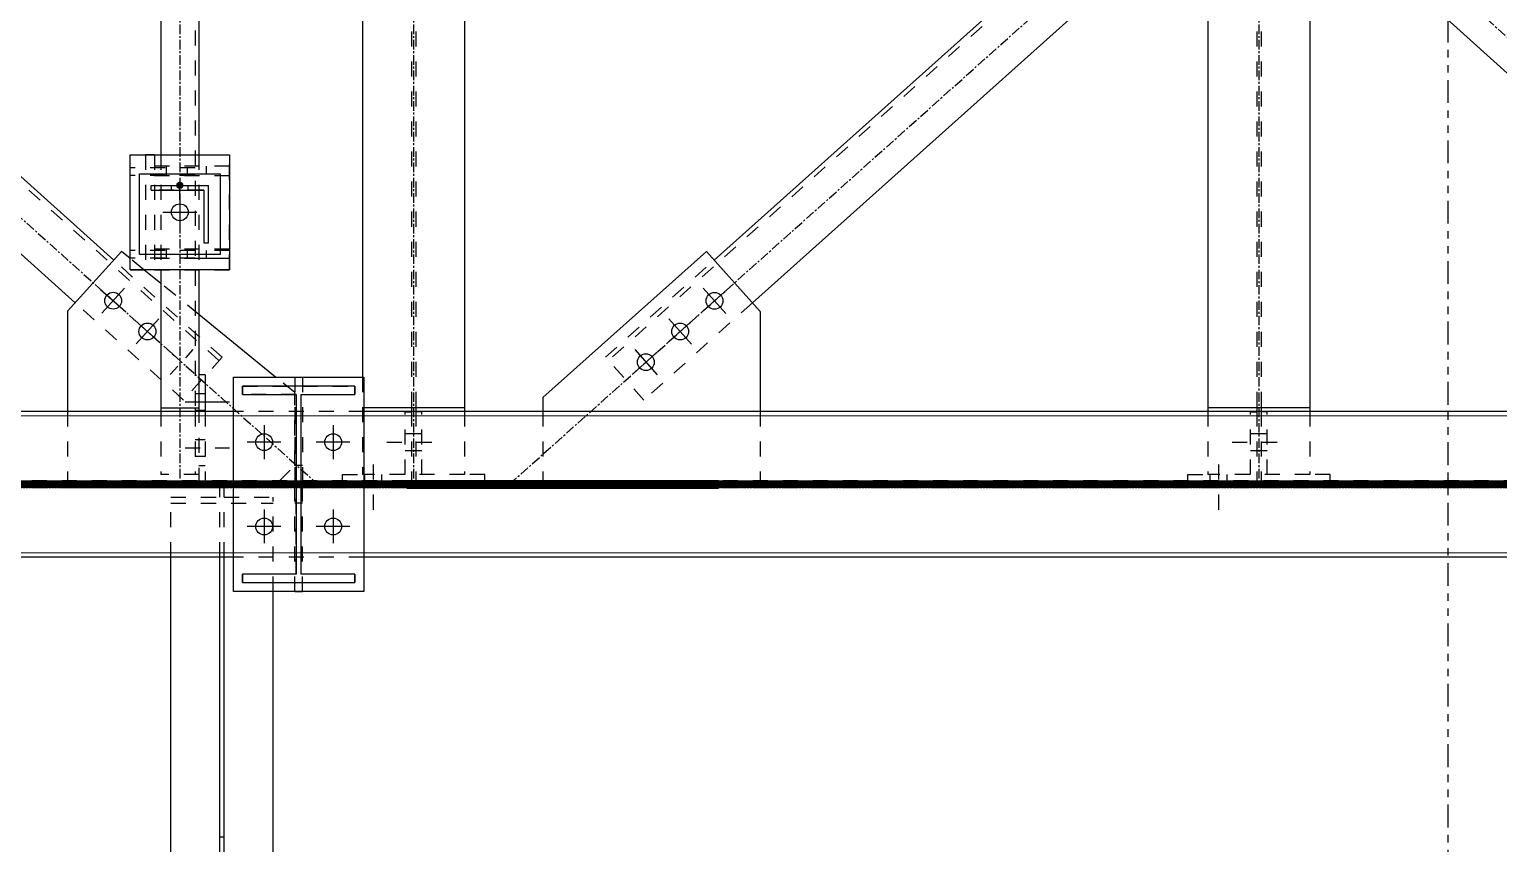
# Model space of a CAD drawing. Header units: inches. Extents: x 209270 to 234360, y -180214 to -150194.
# Drawn here: x 220911 to 222828, y -165733 to -164670 of the extents above; entities that cross this region are included whole.
import ezdxf

# ---------------------------------------------------------------- set-up
doc = ezdxf.new("R2010")
doc.units = ezdxf.units.IN
doc.header["$LTSCALE"] = 10
doc.header["$MEASUREMENT"] = 0
for name, pattern in [('CENTER', [2, 1.25, -0.25, 0.25, -0.25]), ('DXK_LINE_DOT2', [3.9198, 1.9599, -1.9599]), ('DXK_LINE_DOT5', [7.8785, 2.979, -0.9799, 0.9799, -0.9799, 0.9799, -0.9799]), ('HIDDEN', [0.375, 0.25, -0.125])]:
    doc.linetypes.add(name, pattern=pattern)
for name, color, linetype in [('_STR_0', 7, 'Continuous'), ('_STR_1', 7, 'Continuous'), ('_STR_2', 7, 'Continuous'), ('_STR_4', 7, 'Continuous')]:
    doc.layers.add(name, color=color, linetype=linetype)
for name, color, linetype, lineweight in [('CEN', 1, 'CENTER', 9), ('handrail', 11, 'FENCELINE1', 9), ('HIDDEN', 3, 'HIDDEN', 9), ('MAIN OBJECT', 2, 'Continuous', 18)]:
    doc.layers.add(name, color=color, linetype=linetype, lineweight=lineweight)
doc.linetypes.add('FENCELINE1', pattern='A,0.25,-0.1,[133,arial.ttf,S=0.1,R=0,X=-0.1,Y=0],-0.1,1', length=1.45)

# ---------------------------------------------------------------- blocks, each defined once
blk = doc.blocks.new('GridLine-116860372-116905 - 114867')
at = {"layer": '_STR_2', "color": 7, "linetype": 'DXK_LINE_DOT5'}
blk.add_line((211379.7, -165263.7), (228961.1, -165263.7), dxfattribs=at)
blk = doc.blocks.new('GridLine-116860372-154898 - 114867')
at = {"layer": '_STR_2', "color": 7, "linetype": 'DXK_LINE_DOT5'}
blk.add_line((222761.9, -166578), (222761.9, -163563.7), dxfattribs=at)
blk = doc.blocks.new('Part-116860372-115070 - 114867')
at = {"layer": '_STR_4', "linetype": 'Continuous'}
for points in [[(222514.9, -164392.7, -1), (222514.9, -164384.7, -1)], [(221536.9, -165267.7, -1), (221536.9, -165259.7, -1)]]:
    blk.add_hatch(color=4, dxfattribs=at).paths.add_polyline_path(points)
at = {"layer": '_STR_1', "color": 6, "linetype": 'DXK_LINE_DOT2'}
for p, q in [((222387.3, -164457.2), (221666.3, -165102.3)), ((222383.3, -164452.8), (222241.7, -164579.4)), ((222383.3, -164452.8), (222433.3, -164508.7)), ((222433.3, -164508.7), (222291.7, -164635.3)), ((221662.3, -165097.8), (221803.9, -164971.1)), ((221853.9, -165027), (221712.3, -165153.7)), ((221712.3, -165153.7), (221662.3, -165097.8))]:
    blk.add_line(p, q, dxfattribs=at)
at = {"layer": '_STR_2', "color": 2, "linetype": 'Continuous'}
for p, q in [((222241.7, -164579.4), (221803.9, -164971.1)), ((222291.7, -164635.3), (221853.9, -165027))]:
    blk.add_line(p, q, dxfattribs=at)
at = {"layer": '_STR_4', "color": 4, "linetype": 'CENTER'}
blk.add_line((221536.9, -165263.7), (222514.9, -164388.7), dxfattribs=at)
at = {"layer": '_STR_4', "color": 4, "linetype": 'Continuous'}
for centre in [(222514.9, -164388.7), (221536.9, -165263.7)]:
    blk.add_circle(centre, 4, dxfattribs=at)
blk = doc.blocks.new('Part-116860372-150003 - 114867')
at = {"layer": '_STR_1', "color": 6, "linetype": 'DXK_LINE_DOT2'}
for p, q in [((221126.9, -164850.7), (221041.9, -164850.7)), ((221126.9, -164860.7), (221041.9, -164860.7)), ((221116.9, -164860.7), (221116.9, -164850.7))]:
    blk.add_line(p, q, dxfattribs=at)
blk = doc.blocks.new('Part-116860372-114923 - 114867')
at = {"layer": '_STR_1', "color": 6, "linetype": 'DXK_LINE_DOT2'}
for p, q in [((221346.9, -165168.7), (221176.9, -165168.7)), ((225205.9, -165259), (217317.9, -165259)), ((225205.9, -165268.4), (217317.9, -165268.4)), ((221346.9, -165358.7), (221176.9, -165358.7))]:
    blk.add_line(p, q, dxfattribs=at)
at = {"layer": '_STR_2', "color": 2, "linetype": 'Continuous'}
for p, q in [((221176.9, -165168.7), (220496.9, -165168.7)), ((223926.9, -165168.7), (221346.9, -165168.7)), ((221176.9, -165358.7), (220496.9, -165358.7)), ((223926.9, -165358.7), (221346.9, -165358.7))]:
    blk.add_line(p, q, dxfattribs=at)
at = {"layer": '_STR_4', "color": 4, "linetype": 'CENTER'}
blk.add_line((217011.9, -165263.7), (225511.9, -165263.7), dxfattribs=at)
blk = doc.blocks.new('Part-116860372-114926 - 114867')
at = {"layer": '_STR_4', "linetype": 'Continuous'}
blk.add_hatch(color=4, dxfattribs=at).paths.add_polyline_path([(221261.9, -165267.7, -1), (221261.9, -165259.7, -1)])
at = {"layer": '_STR_1', "color": 6, "linetype": 'DXK_LINE_DOT2'}
for p, q in [((221188.7, -165146.6), (221188.7, -165135.7)), ((221188.7, -165135.7), (221335.1, -165135.7)), ((221258.7, -165146.6), (221188.7, -165146.6)), ((221258.7, -165380.8), (221258.7, -165146.6)), ((221265, -165380.8), (221265, -165146.6)), ((221265, -165146.6), (221335.1, -165146.6)), ((221335.1, -165135.7), (221335.1, -165146.6)), ((221188.7, -165391.7), (221188.7, -165380.8)), ((221258.7, -165380.8), (221188.7, -165380.8)), ((221335.1, -165380.8), (221265, -165380.8)), ((221335.1, -165380.8), (221335.1, -165391.7)), ((221188.7, -165391.7), (221335.1, -165391.7))]:
    blk.add_line(p, q, dxfattribs=at)
at = {"layer": '_STR_2', "color": 2, "linetype": 'Continuous'}
for p, q in [((221188.7, -165135.7), (221188.7, -165135.7)), ((221335.1, -165135.7), (221188.7, -165135.7)), ((221188.7, -165135.7), (221188.7, -165146.6)), ((221188.7, -165146.6), (221188.7, -165146.6)), ((221188.7, -165146.6), (221258.7, -165146.6)), ((221258.7, -165146.6), (221258.7, -165146.6)), ((221258.7, -165146.6), (221258.7, -165380.8)), ((221265, -165146.6), (221265, -165146.6)), ((221265, -165380.8), (221265, -165146.6)), ((221265, -165146.6), (221335.1, -165146.6)), ((221335.1, -165135.7), (221335.1, -165135.7)), ((221335.1, -165146.6), (221335.1, -165135.7)), ((221335.1, -165146.6), (221335.1, -165146.6)), ((221188.7, -165380.8), (221188.7, -165380.8)), ((221258.7, -165380.8), (221188.7, -165380.8)), ((221188.7, -165380.8), (221188.7, -165391.7)), ((221258.7, -165380.8), (221258.7, -165380.8)), ((221265, -165380.8), (221265, -165380.8)), ((221335.1, -165380.8), (221265, -165380.8)), ((221335.1, -165380.8), (221335.1, -165380.8)), ((221335.1, -165391.7), (221335.1, -165380.8)), ((221188.7, -165391.7), (221188.7, -165391.7)), ((221188.7, -165391.7), (221335.1, -165391.7)), ((221335.1, -165391.7), (221335.1, -165391.7))]:
    blk.add_line(p, q, dxfattribs=at)
at = {"layer": '_STR_4', "color": 4, "linetype": 'CENTER'}
blk.add_line((221261.9, -165263.7), (221261.9, -165263.7), dxfattribs=at)
at = {"layer": '_STR_4', "color": 4, "linetype": 'Continuous'}
blk.add_circle((221261.9, -165263.7), 4, dxfattribs=at)
blk = doc.blocks.new('Bolt-116860372-115284 - 114867')
at = {"layer": '_STR_1', "color": 1, "linetype": 'DXK_LINE_DOT2'}
for p, q in [((221359, -165238), (221359, -165301)), ((221348, -165251), (221348, -165259)), ((221348, -165259), (221348, -165268.4)), ((221370, -165251), (221370, -165259)), ((221370, -165259), (221370, -165268.4))]:
    blk.add_line(p, q, dxfattribs=at)
blk = doc.blocks.new('Part-116860372-114994 - 114867')
at = {"layer": '_STR_4', "linetype": 'Continuous'}
for points in [[(221411.9, -163067.7, -1), (221411.9, -163059.7, -1)], [(221411.9, -165267.7, -1), (221411.9, -165259.7, -1)]]:
    blk.add_hatch(color=4, dxfattribs=at).paths.add_polyline_path(points)
at = {"layer": '_STR_1', "color": 6, "linetype": 'DXK_LINE_DOT2'}
for p, q in [((221345.3, -163077.6), (221345.3, -163178.2)), ((221478.5, -163077.6), (221345.3, -163077.6)), ((221409, -163077.6), (221409, -163178.2)), ((221414.7, -163077.6), (221414.7, -163178.2)), ((221478.5, -163077.6), (221478.5, -163178.2)), ((221409, -163183.2), (221409, -165163.7)), ((221414.7, -163183.2), (221414.7, -165163.7)), ((221345.3, -165123.7), (221345.3, -165251)), ((221346.9, -165163.7), (221345.3, -165163.7)), ((221409, -165168.7), (221409, -165251)), ((221414.7, -165168.7), (221414.7, -165251)), ((221478.5, -165168.7), (221478.5, -165251)), ((221478.5, -165251), (221345.3, -165251))]:
    blk.add_line(p, q, dxfattribs=at)
at = {"layer": '_STR_2', "color": 2, "linetype": 'Continuous'}
for p, q in [((221345.3, -163178.2), (221345.3, -165123.7)), ((221478.5, -163183.2), (221345.3, -163183.2)), ((221409, -163178.2), (221409, -163183.2)), ((221414.7, -163178.2), (221414.7, -163183.2)), ((221478.5, -163178.2), (221478.5, -165168.7)), ((221478.5, -165163.7), (221346.9, -165163.7)), ((221409, -165163.7), (221409, -165168.7)), ((221414.7, -165163.7), (221414.7, -165168.7))]:
    blk.add_line(p, q, dxfattribs=at)
at = {"layer": '_STR_4', "color": 4, "linetype": 'CENTER'}
blk.add_line((221411.9, -163063.7), (221411.9, -165263.7), dxfattribs=at)
at = {"layer": '_STR_4', "color": 4, "linetype": 'Continuous'}
for centre in [(221411.9, -163063.7), (221411.9, -165263.7)]:
    blk.add_circle(centre, 4, dxfattribs=at)
blk = doc.blocks.new('Part-116860372-115018 - 114867')
at = {"layer": '_STR_4', "linetype": 'Continuous'}
for points in [[(222514.9, -163067.7, -1), (222514.9, -163059.7, -1)], [(222514.9, -165267.7, -1), (222514.9, -165259.7, -1)]]:
    blk.add_hatch(color=4, dxfattribs=at).paths.add_polyline_path(points)
at = {"layer": '_STR_1', "color": 6, "linetype": 'DXK_LINE_DOT2'}
for p, q in [((222448.3, -163077.6), (222448.3, -163178.2)), ((222581.5, -163077.6), (222448.3, -163077.6)), ((222512, -163077.6), (222512, -163178.2)), ((222517.7, -163077.6), (222517.7, -163178.2)), ((222581.5, -163077.6), (222581.5, -163178.2)), ((222512, -163183.2), (222512, -165163.7)), ((222517.7, -163183.2), (222517.7, -165163.7)), ((222448.3, -165168.7), (222448.3, -165251)), ((222512, -165168.7), (222512, -165251)), ((222517.7, -165168.7), (222517.7, -165251)), ((222581.5, -165168.7), (222581.5, -165251)), ((222581.5, -165251), (222448.3, -165251))]:
    blk.add_line(p, q, dxfattribs=at)
at = {"layer": '_STR_2', "color": 2, "linetype": 'Continuous'}
for p, q in [((222448.3, -163178.2), (222448.3, -165168.7)), ((222581.5, -163183.2), (222448.3, -163183.2)), ((222512, -163178.2), (222512, -163183.2)), ((222517.7, -163178.2), (222517.7, -163183.2)), ((222581.5, -163178.2), (222581.5, -165168.7)), ((222581.5, -165163.7), (222448.3, -165163.7)), ((222512, -165163.7), (222512, -165168.7)), ((222517.7, -165163.7), (222517.7, -165168.7))]:
    blk.add_line(p, q, dxfattribs=at)
at = {"layer": '_STR_4', "color": 4, "linetype": 'CENTER'}
blk.add_line((222514.9, -163063.7), (222514.9, -165263.7), dxfattribs=at)
at = {"layer": '_STR_4', "color": 4, "linetype": 'Continuous'}
for centre in [(222514.9, -163063.7), (222514.9, -165263.7)]:
    blk.add_circle(centre, 4, dxfattribs=at)
blk = doc.blocks.new('Part-116860372-115069 - 114867')
at = {"layer": '_STR_4', "linetype": 'Continuous'}
for points in [[(220311.9, -164392.7, -1), (220311.9, -164384.7, -1)], [(221286.9, -165267.7, -1), (221286.9, -165259.7, -1)]]:
    blk.add_hatch(color=4, dxfattribs=at).paths.add_polyline_path(points)
at = {"layer": '_STR_1', "color": 6, "linetype": 'DXK_LINE_DOT2'}
for p, q in [((220448.6, -164457.6), (220398.5, -164513.4)), ((220448.6, -164457.6), (220590, -164584.5)), ((221158, -165102.3), (220444.5, -164462.1)), ((220539.9, -164640.3), (220398.5, -164513.4)), ((221162, -165097.9), (221020.6, -164971)), ((221111.9, -165153.7), (220970.5, -165026.8)), ((221162, -165097.9), (221111.9, -165153.7))]:
    blk.add_line(p, q, dxfattribs=at)
at = {"layer": '_STR_2', "color": 2, "linetype": 'Continuous'}
for p, q in [((221020.6, -164971), (220590, -164584.5)), ((220970.5, -165026.8), (220539.9, -164640.3))]:
    blk.add_line(p, q, dxfattribs=at)
at = {"layer": '_STR_4', "color": 4, "linetype": 'CENTER'}
blk.add_line((220311.9, -164388.7), (221286.9, -165263.7), dxfattribs=at)
at = {"layer": '_STR_4', "color": 4, "linetype": 'Continuous'}
for centre in [(220311.9, -164388.7), (221286.9, -165263.7)]:
    blk.add_circle(centre, 4, dxfattribs=at)
blk = doc.blocks.new('Part-116860372-115071 - 114867')
at = {"layer": '_STR_4', "linetype": 'Continuous'}
for points in [[(222514.9, -164392.7, -1), (222514.9, -164384.7, -1)], [(223486.9, -165267.7, -1), (223486.9, -165259.7, -1)]]:
    blk.add_hatch(color=4, dxfattribs=at).paths.add_polyline_path(points)
at = {"layer": '_STR_1', "color": 6, "linetype": 'DXK_LINE_DOT2'}
for p, q in [((222646.6, -164453.5), (222596.5, -164509.2)), ((223358.5, -165102.4), (222642.6, -164458)), ((222646.6, -164453.5), (222787.9, -164580.6)), ((222737.7, -164636.4), (222596.5, -164509.2)), ((223362.5, -165097.9), (223221.3, -164970.8)), ((223312.4, -165153.7), (223171.1, -165026.6)), ((223362.5, -165097.9), (223312.4, -165153.7))]:
    blk.add_line(p, q, dxfattribs=at)
at = {"layer": '_STR_2', "color": 2, "linetype": 'Continuous'}
for p, q in [((223221.3, -164970.8), (222787.9, -164580.6)), ((223171.1, -165026.6), (222737.7, -164636.4))]:
    blk.add_line(p, q, dxfattribs=at)
at = {"layer": '_STR_4', "color": 4, "linetype": 'CENTER'}
blk.add_line((222514.9, -164388.7), (223486.9, -165263.7), dxfattribs=at)
at = {"layer": '_STR_4', "color": 4, "linetype": 'Continuous'}
for centre in [(222514.9, -164388.7), (223486.9, -165263.7)]:
    blk.add_circle(centre, 4, dxfattribs=at)
blk = doc.blocks.new('Part-116860372-115231 - 114867')
at = {"layer": '_STR_1', "color": 6, "linetype": 'DXK_LINE_DOT2'}
for p, q in [((222525.7, -165169), (222517.7, -165169)), ((222525.7, -165251), (222525.7, -165169)), ((222517.7, -165251), (222517.7, -165259)), ((222607.7, -165251), (222581.5, -165251)), ((222607.7, -165259), (222607.7, -165251))]:
    blk.add_line(p, q, dxfattribs=at)
blk = doc.blocks.new('Part-116860372-115100 - 114867')
at = {"layer": '_STR_4', "linetype": 'Continuous'}
for points in [[(221106.9, -164267.7, -1), (221106.9, -164259.7, -1)], [(221106.9, -165267.7, -1), (221106.9, -165259.7, -1)]]:
    blk.add_hatch(color=4, dxfattribs=at).paths.add_polyline_path(points)
at = {"layer": '_STR_1', "color": 6, "linetype": 'DXK_LINE_DOT2'}
for p, q in [((221081.9, -164318.7), (221081.9, -164413.7)), ((221131.9, -164318.7), (221081.9, -164318.7)), ((221126.9, -164318.7), (221126.9, -165163.7)), ((221131.9, -164318.7), (221131.9, -164413.7)), ((221081.9, -164833.7), (221081.9, -164983.7)), ((221131.9, -164833.7), (221131.9, -164983.7)), ((221081.9, -165168.7), (221081.9, -165251)), ((221126.9, -165168.7), (221126.9, -165251)), ((221131.9, -165163.7), (221131.9, -165251)), ((221131.9, -165251), (221081.9, -165251))]:
    blk.add_line(p, q, dxfattribs=at)
at = {"layer": '_STR_2', "color": 2, "linetype": 'Continuous'}
for p, q in [((221081.9, -164413.7), (221081.9, -164833.7)), ((221131.9, -164413.7), (221131.9, -164833.7)), ((221081.9, -164983.7), (221081.9, -165168.7)), ((221131.9, -164983.7), (221131.9, -165163.7)), ((221081.9, -165163.7), (221131.9, -165163.7)), ((221126.9, -165163.7), (221126.9, -165168.7))]:
    blk.add_line(p, q, dxfattribs=at)
at = {"layer": '_STR_4', "color": 4, "linetype": 'CENTER'}
blk.add_line((221106.9, -164263.7), (221106.9, -165263.7), dxfattribs=at)
at = {"layer": '_STR_4', "color": 4, "linetype": 'Continuous'}
for centre in [(221106.9, -164263.7), (221106.9, -165263.7)]:
    blk.add_circle(centre, 4, dxfattribs=at)
blk = doc.blocks.new('Part-116860372-115227 - 114867')
at = {"layer": '_STR_1', "color": 6, "linetype": 'DXK_LINE_DOT2'}
for p, q in [((221422.7, -165169), (221414.7, -165169)), ((221422.7, -165251), (221422.7, -165169)), ((221414.7, -165251), (221414.7, -165259)), ((221504.7, -165251), (221478.5, -165251)), ((221504.7, -165259), (221504.7, -165251))]:
    blk.add_line(p, q, dxfattribs=at)
blk = doc.blocks.new('Part-116860372-149990 - 114867')
at = {"layer": '_STR_1', "color": 6, "linetype": 'DXK_LINE_DOT2'}
for p, q in [((221171.9, -164848.7), (221131.9, -164848.7)), ((221131.9, -164858.7), (221171.9, -164858.7)), ((221141.9, -164858.7), (221141.9, -164848.7))]:
    blk.add_line(p, q, dxfattribs=at)
blk = doc.blocks.new('Part-116860372-115226 - 114867')
at = {"layer": '_STR_1', "color": 6, "linetype": 'DXK_LINE_DOT2'}
for p, q in [((221401, -165251), (221401, -165169)), ((221401, -165169), (221409, -165169)), ((221319, -165259), (221319, -165251)), ((221319, -165251), (221345.3, -165251)), ((221409, -165251), (221409, -165259))]:
    blk.add_line(p, q, dxfattribs=at)
blk = doc.blocks.new('Bolt-116860372-115228 - 114867')
at = {"layer": '_STR_1', "color": 1, "linetype": 'DXK_LINE_DOT2'}
for p, q in [((221435.7, -165209), (221367.7, -165209)), ((221409, -165198), (221401, -165198)), ((221414.7, -165198), (221409, -165198)), ((221422.7, -165198), (221414.7, -165198)), ((221409, -165220), (221401, -165220)), ((221414.7, -165220), (221409, -165220)), ((221422.7, -165220), (221414.7, -165220))]:
    blk.add_line(p, q, dxfattribs=at)
blk = doc.blocks.new('Part-116860372-115230 - 114867')
at = {"layer": '_STR_1', "color": 6, "linetype": 'DXK_LINE_DOT2'}
for p, q in [((222504, -165251), (222504, -165169)), ((222504, -165169), (222512, -165169)), ((222422, -165259), (222422, -165251)), ((222422, -165251), (222448.3, -165251)), ((222512, -165251), (222512, -165259))]:
    blk.add_line(p, q, dxfattribs=at)
blk = doc.blocks.new('Bolt-116860372-115232 - 114867')
at = {"layer": '_STR_1', "color": 1, "linetype": 'DXK_LINE_DOT2'}
for p, q in [((222538.7, -165209), (222470.7, -165209)), ((222512, -165198), (222504, -165198)), ((222517.7, -165198), (222512, -165198)), ((222525.7, -165198), (222517.7, -165198)), ((222512, -165220), (222504, -165220)), ((222517.7, -165220), (222512, -165220)), ((222525.7, -165220), (222517.7, -165220))]:
    blk.add_line(p, q, dxfattribs=at)
blk = doc.blocks.new('Bolt-116860372-115285 - 114867')
at = {"layer": '_STR_1', "color": 1, "linetype": 'DXK_LINE_DOT2'}
for p, q in [((222462, -165238), (222462, -165301)), ((222451, -165251), (222451, -165259)), ((222451, -165259), (222451, -165268.4)), ((222473, -165251), (222473, -165259)), ((222473, -165259), (222473, -165268.4))]:
    blk.add_line(p, q, dxfattribs=at)
blk = doc.blocks.new('Part-116860372-149987 - 114867')
at = {"layer": '_STR_1', "color": 6, "linetype": 'DXK_LINE_DOT2'}
for p, q in [((221171.9, -164958.7), (221131.9, -164958.7)), ((221141.9, -164968.7), (221141.9, -164958.7)), ((221131.9, -164968.7), (221171.9, -164968.7))]:
    blk.add_line(p, q, dxfattribs=at)
blk = doc.blocks.new('Part-116860372-115679 - 114867')
at = {"layer": '_STR_1', "color": 6, "linetype": 'DXK_LINE_DOT2'}
for p, q in [((221131.9, -165121), (221131.9, -165163.7)), ((221139.9, -165168.7), (221139.9, -165259)), ((221131.9, -165239), (221139.9, -165239)), ((221131.9, -165251), (221131.9, -165259))]:
    blk.add_line(p, q, dxfattribs=at)
at = {"layer": '_STR_2', "color": 2, "linetype": 'Continuous'}
for p, q in [((221139.9, -165121), (221131.9, -165121)), ((221139.9, -165121), (221139.9, -165168.7)), ((221131.9, -165163.7), (221131.9, -165168.7))]:
    blk.add_line(p, q, dxfattribs=at)
blk = doc.blocks.new('Bolt-116860372-115680 - 114867')
at = {"layer": '_STR_1', "color": 1, "linetype": 'DXK_LINE_DOT2'}
for p, q in [((221126.9, -165205), (221131.9, -165205)), ((221131.9, -165205), (221139.9, -165205)), ((221113.9, -165216), (221171.9, -165216)), ((221126.9, -165227), (221131.9, -165227)), ((221131.9, -165227), (221139.9, -165227))]:
    blk.add_line(p, q, dxfattribs=at)
at = {"layer": '_STR_2', "color": 1, "linetype": 'Continuous'}
for p, q in [((221126.9, -165145), (221131.9, -165145)), ((221131.9, -165145), (221139.9, -165145)), ((221113.9, -165156), (221171.9, -165156)), ((221126.9, -165167), (221131.9, -165167)), ((221131.9, -165167), (221139.9, -165167))]:
    blk.add_line(p, q, dxfattribs=at)
blk = doc.blocks.new('Part-116860372-154326 - 114867')
at = {"layer": '_STR_1', "color": 6, "linetype": 'DXK_LINE_DOT2'}
for p, q in [((221095.3, -165280.6), (221159, -165280.6)), ((221095.3, -165358.7), (221095.3, -165280.6)), ((221159, -165358.7), (221159, -165268.4)), ((221164.7, -165358.7), (221164.7, -165268.4)), ((221164.7, -165280.6), (221228.5, -165280.6)), ((221228.5, -165403.7), (221228.5, -165280.6)), ((221095.3, -165288.4), (221228.5, -165288.4))]:
    blk.add_line(p, q, dxfattribs=at)
at = {"layer": '_STR_2', "color": 2, "linetype": 'Continuous'}
for p, q in [((221095.3, -165773.7), (221095.3, -165358.7)), ((221159, -165773.7), (221159, -165358.7)), ((221164.7, -165773.7), (221164.7, -165358.7)), ((221228.5, -165773.7), (221228.5, -165403.7)), ((221159, -165723.7), (221164.7, -165723.7)), ((221164.7, -165773.7), (221095.3, -165773.7)), ((221228.5, -165773.7), (221164.7, -165773.7))]:
    blk.add_line(p, q, dxfattribs=at)
blk = doc.blocks.new('Part-116860372-116875 - 114867')
at = {"layer": '_STR_2', "color": 2, "linetype": 'Continuous'}
for p, q in [((221402.9, -165258.7), (221809.8, -165258.7)), ((221402.9, -165258.7), (221402.9, -165268.7)), ((221651.5, -165268.7), (221651.5, -165258.7)), ((221809.8, -165258.7), (221809.8, -165268.7)), ((221402.9, -165268.7), (221809.8, -165268.7))]:
    blk.add_line(p, q, dxfattribs=at)
blk = doc.blocks.new('Part-116860372-116133 - 114867')
at = {"layer": '_STR_1', "color": 6, "linetype": 'DXK_LINE_DOT2'}
for p, q in [((221059.9, -164983.7), (221041.9, -164969)), ((221131.9, -165042.3), (221081.9, -165001.5)), ((221256.8, -165144), (221231.9, -165123.7)), ((221256.8, -165239), (221256.8, -165144)), ((220960.5, -165168.7), (220960.5, -165259)), ((221236.8, -165259), (221256.8, -165239))]:
    blk.add_line(p, q, dxfattribs=at)
at = {"layer": '_STR_2', "color": 2, "linetype": 'Continuous'}
for p, q in [((221030.6, -164959.8), (220960.5, -165037.9)), ((221041.9, -164969), (221030.6, -164959.8)), ((221081.9, -165001.5), (221059.9, -164983.7)), ((220960.5, -165037.9), (220960.5, -165168.7)), ((221231.9, -165123.7), (221131.9, -165042.3))]:
    blk.add_line(p, q, dxfattribs=at)
blk = doc.blocks.new('Bolt-116860372-116134 - 114867')
at = {"layer": '_STR_2', "color": 1, "linetype": 'Continuous'}
for p, q in [((221003.5, -165009.4), (221036.3, -165038.8)), ((221005.2, -165040.5), (221034.6, -165007.7)), ((221048.2, -165049.5), (221080.9, -165078.9)), ((221049.9, -165080.6), (221079.3, -165047.8)), ((221092.8, -165089.6), (221103.7, -165099.4)), ((221123.9, -165087.9), (221114.1, -165098.8)), ((221094.5, -165120.6), (221104.3, -165109.7)), ((221125.6, -165119), (221114.7, -165109.2))]:
    blk.add_line(p, q, dxfattribs=at)
for centre in [(221019.9, -165024.1), (221064.6, -165064.2)]:
    blk.add_circle(centre, 11, dxfattribs=at)
blk = doc.blocks.new('Part-116860372-116136 - 114867')
at = {"layer": '_STR_1', "color": 6, "linetype": 'DXK_LINE_DOT2'}
for p, q in [((221580.7, -165168.7), (221580.7, -165259)), ((221863.9, -165168.7), (221863.9, -165259))]:
    blk.add_line(p, q, dxfattribs=at)
at = {"layer": '_STR_2', "color": 2, "linetype": 'Continuous'}
for p, q in [((221793.9, -164959.9), (221580.7, -165150.6)), ((221863.9, -165038.2), (221793.9, -164959.9)), ((221863.9, -165038.2), (221863.9, -165168.7)), ((221580.7, -165150.6), (221580.7, -165168.7))]:
    blk.add_line(p, q, dxfattribs=at)
blk = doc.blocks.new('Bolt-116860372-116137 - 114867')
at = {"layer": '_STR_2', "color": 1, "linetype": 'Continuous'}
for p, q in [((221820.9, -165009.6), (221788.1, -165038.9)), ((221789.8, -165007.9), (221819.1, -165040.6)), ((221776.2, -165049.6), (221743.4, -165078.9)), ((221745.1, -165047.9), (221774.4, -165080.7)), ((221731.4, -165089.6), (221698.7, -165118.9)), ((221700.4, -165087.9), (221729.7, -165120.7))]:
    blk.add_line(p, q, dxfattribs=at)
for centre in [(221804.5, -165024.3), (221759.8, -165064.3), (221715, -165104.3)]:
    blk.add_circle(centre, 11, dxfattribs=at)
blk = doc.blocks.new('Part-116860372-116898 - 114867')
at = {"layer": '_STR_1', "color": 6, "linetype": 'DXK_LINE_DOT2'}
for p, q in [((221256.8, -165123.7), (221256.8, -165259)), ((221256.8, -165123.7), (221266.8, -165123.7)), ((221266.8, -165123.7), (221266.8, -165259)), ((221266.8, -165239), (221256.8, -165239))]:
    blk.add_line(p, q, dxfattribs=at)
blk = doc.blocks.new('Part-116860372-116743 - 114867')
at = {"layer": '_STR_1', "color": 6, "linetype": 'DXK_LINE_DOT2'}
for p, q in [((221171.9, -164848.7), (221073.9, -164848.7)), ((221073.9, -164860.7), (221171.9, -164860.7)), ((221088.9, -164848.7), (221088.9, -164860.7))]:
    blk.add_line(p, q, dxfattribs=at)
blk = doc.blocks.new('Part-116860372-116739 - 114867')
at = {"layer": '_STR_1', "color": 6, "linetype": 'DXK_LINE_DOT2'}
for p, q in [((221073.9, -164833.7), (221061.9, -164833.7)), ((221061.9, -164833.7), (221061.9, -164983.7)), ((221073.9, -164833.7), (221073.9, -164983.7)), ((221073.9, -164983.7), (221061.9, -164983.7))]:
    blk.add_line(p, q, dxfattribs=at)
blk = doc.blocks.new('Part-116860372-116740 - 114867')
at = {"layer": '_STR_2', "color": 2, "linetype": 'Continuous'}
for p, q in [((221041.9, -164983.7), (221041.9, -164833.7)), ((221041.9, -164833.7), (221171.9, -164833.7)), ((221171.9, -164833.7), (221171.9, -164983.7)), ((221171.9, -164983.7), (221041.9, -164983.7))]:
    blk.add_line(p, q, dxfattribs=at)
blk = doc.blocks.new('Part-116860372-116741 - 114867')
at = {"layer": '_STR_1', "color": 6, "linetype": 'DXK_LINE_DOT2'}
for p, q in [((221041.9, -164983.7), (221041.9, -164833.7)), ((221041.9, -164833.7), (221061.9, -164833.7)), ((221073.9, -164833.7), (221171.9, -164833.7)), ((221171.9, -164983.7), (221171.9, -164833.7)), ((221041.9, -164983.7), (221061.9, -164983.7)), ((221073.9, -164983.7), (221171.9, -164983.7))]:
    blk.add_line(p, q, dxfattribs=at)
blk = doc.blocks.new('Part-116860372-116742 - 114867')
at = {"layer": '_STR_1', "color": 6, "linetype": 'DXK_LINE_DOT2'}
for p, q in [((221171.9, -164956.7), (221073.9, -164956.7)), ((221088.9, -164956.7), (221088.9, -164968.7)), ((221073.9, -164968.7), (221171.9, -164968.7))]:
    blk.add_line(p, q, dxfattribs=at)
blk = doc.blocks.new('Part-116860372-116872 - 114867')
at = {"layer": '_STR_2', "color": 2, "linetype": 'Continuous'}
for p, q in [((221176.9, -165123.7), (221346.9, -165123.7)), ((221176.9, -165403.7), (221176.9, -165123.7)), ((221346.9, -165123.7), (221346.9, -165403.7)), ((221346.9, -165403.7), (221176.9, -165403.7))]:
    blk.add_line(p, q, dxfattribs=at)
blk = doc.blocks.new('Bolt-116860372-116873 - 114867')
at = {"layer": '_STR_2', "color": 1, "linetype": 'Continuous'}
for p, q in [((221216.9, -165186.7), (221216.9, -165230.7)), ((221306.9, -165186.7), (221306.9, -165230.7)), ((221238.9, -165208.7), (221194.9, -165208.7)), ((221328.9, -165208.7), (221284.9, -165208.7)), ((221216.9, -165296.7), (221216.9, -165340.7)), ((221306.9, -165296.7), (221306.9, -165340.7)), ((221238.9, -165318.7), (221194.9, -165318.7)), ((221328.9, -165318.7), (221284.9, -165318.7))]:
    blk.add_line(p, q, dxfattribs=at)
for centre in [(221216.9, -165208.7), (221306.9, -165208.7), (221216.9, -165318.7), (221306.9, -165318.7)]:
    blk.add_circle(centre, 11, dxfattribs=at)
blk = doc.blocks.new('Part-116860372-116887 - 114867')
at = {"layer": '_STR_2', "color": 2, "linetype": 'Continuous'}
for p, q in [((220962.6, -165259.7), (221167.7, -165259.7)), ((220962.6, -165259.7), (220962.6, -165267.7)), ((221056.8, -165267.7), (221056.8, -165259.7)), ((221167.7, -165259.7), (221167.7, -165267.7)), ((220962.6, -165267.7), (221167.7, -165267.7))]:
    blk.add_line(p, q, dxfattribs=at)
blk = doc.blocks.new('Part-116860372-116897 - 114867')
at = {"layer": '_STR_1', "color": 6, "linetype": 'DXK_LINE_DOT2'}
for p, q in [((221256.8, -165403.7), (221256.8, -165268.4)), ((221266.8, -165403.7), (221266.8, -165268.4)), ((221266.8, -165288.4), (221256.8, -165288.4)), ((221256.8, -165403.7), (221266.8, -165403.7))]:
    blk.add_line(p, q, dxfattribs=at)
blk = doc.blocks.new('Part-116860372-149983 - 114867')
at = {"layer": '_STR_4', "linetype": 'Continuous'}
blk.add_hatch(color=4, dxfattribs=at).paths.add_polyline_path([(221106.9, -164877.7, -1), (221106.9, -164869.7, -1)])
at = {"layer": '_STR_1', "color": 6, "linetype": 'DXK_LINE_DOT2'}
for p, q in [((221069.4, -164879.7), (221069.4, -164873.7)), ((221069.4, -164873.7), (221144.4, -164873.7)), ((221138.4, -164879.7), (221069.4, -164879.7)), ((221138.4, -164879.7), (221138.4, -164948.7)), ((221144.4, -164948.7), (221144.4, -164873.7)), ((221138.4, -164948.7), (221144.4, -164948.7))]:
    blk.add_line(p, q, dxfattribs=at)
at = {"layer": '_STR_2', "color": 2, "linetype": 'Continuous'}
for p, q in [((221069.4, -164873.7), (221069.4, -164873.7)), ((221069.4, -164879.7), (221069.4, -164873.7)), ((221069.4, -164873.7), (221144.4, -164873.7)), ((221069.4, -164879.7), (221069.4, -164879.7)), ((221069.4, -164879.7), (221138.4, -164879.7)), ((221138.4, -164879.7), (221138.4, -164879.7)), ((221138.4, -164879.7), (221138.4, -164948.7)), ((221144.4, -164873.7), (221144.4, -164873.7)), ((221144.4, -164948.7), (221144.4, -164873.7)), ((221138.4, -164948.7), (221138.4, -164948.7)), ((221138.4, -164948.7), (221144.4, -164948.7)), ((221144.4, -164948.7), (221144.4, -164948.7))]:
    blk.add_line(p, q, dxfattribs=at)
at = {"layer": '_STR_4', "color": 4, "linetype": 'CENTER'}
blk.add_line((221106.9, -164873.7), (221106.9, -164873.7), dxfattribs=at)
at = {"layer": '_STR_4', "color": 4, "linetype": 'Continuous'}
blk.add_circle((221106.9, -164873.7), 4, dxfattribs=at)
blk = doc.blocks.new('Part-116860372-149985 - 114867')
at = {"layer": '_STR_2', "color": 2, "linetype": 'Continuous'}
for p, q in [((221054.4, -164963.7), (221054.4, -164858.7)), ((221054.4, -164858.7), (221159.4, -164858.7)), ((221159.4, -164858.7), (221159.4, -164963.7)), ((221159.4, -164963.7), (221054.4, -164963.7))]:
    blk.add_line(p, q, dxfattribs=at)
blk = doc.blocks.new('Bolt-116860372-149989 - 114867')
at = {"layer": '_STR_2', "color": 1, "linetype": 'Continuous'}
for p, q in [((221106.9, -164886.7), (221106.9, -164930.7)), ((221084.9, -164908.7), (221128.9, -164908.7))]:
    blk.add_line(p, q, dxfattribs=at)
blk.add_circle((221106.9, -164908.7), 11, dxfattribs=at)
blk = doc.blocks.new('Bolt-116860372-150000 - 114867')
at = {"layer": '_STR_2', "color": 1, "linetype": 'Continuous'}
for p, q in [((221095.9, -164879.7), (221095.9, -164873.7)), ((221106.9, -164892.7), (221106.9, -164868.7)), ((221117.9, -164879.7), (221117.9, -164873.7))]:
    blk.add_line(p, q, dxfattribs=at)
blk = doc.blocks.new('Part-116860372-150002 - 114867')
at = {"layer": '_STR_1', "color": 6, "linetype": 'DXK_LINE_DOT2'}
for p, q in [((221126.9, -164958.7), (221041.9, -164958.7)), ((221116.9, -164968.7), (221116.9, -164958.7)), ((221126.9, -164968.7), (221041.9, -164968.7))]:
    blk.add_line(p, q, dxfattribs=at)

msp = doc.modelspace()

# ---------------------------------------------------------------- linework, layer by layer
at = {"layer": 'CEN'}
msp.add_line((217212.2, -165263.7), (228311.6, -165263.7), dxfattribs=at)
at = {"layer": 'CEN', "elevation": 0.8}
msp.add_lwpolyline([(217011.9, -155263.7), (228511.9, -155263.7), (228511.9, -165263.7), (217011.9, -165263.7)], close=True, dxfattribs=at)
msp.add_lwpolyline([(217011.9, -165263.7), (217011.9, -165263.7), (228511.9, -165263.7), (228511.9, -165268.7)], dxfattribs=at)
at = {"layer": 'handrail', "const_width": 10}
msp.add_lwpolyline([(217011.9, -157988.4), (217011.9, -165263.7), (228511.9, -165263.7), (228511.9, -163968.7)], dxfattribs=at)
at = {"layer": 'HIDDEN', "elevation": 0}
msp.add_lwpolyline([(228307.2, -165268.1), (217216.6, -165268.1), (217216.6, -165259.3), (228307.2, -165259.3)], close=True, dxfattribs=at)
at = {"layer": 'MAIN OBJECT', "elevation": 0}
msp.add_lwpolyline([(228307.2, -165353.1), (217216.6, -165353.1), (217216.6, -165174.3), (228307.2, -165174.3)], close=True, dxfattribs=at)

# ---------------------------------------------------------------- block references
at = {"layer": '_STR_0', "zscale": 0.8}
for name in ['Part-116860372-114994 - 114867', 'Part-116860372-115018 - 114867', 'GridLine-116860372-154898 - 114867', 'Part-116860372-115100 - 114867', 'Part-116860372-115069 - 114867', 'Part-116860372-115070 - 114867', 'Part-116860372-115071 - 114867', 'Part-116860372-116740 - 114867', 'Part-116860372-116741 - 114867', 'Part-116860372-116739 - 114867', 'Part-116860372-150003 - 114867', 'Part-116860372-149985 - 114867', 'Part-116860372-116743 - 114867', 'Part-116860372-149990 - 114867', 'Part-116860372-149983 - 114867', 'Bolt-116860372-150000 - 114867', 'Bolt-116860372-149989 - 114867', 'Part-116860372-116133 - 114867', 'Part-116860372-150002 - 114867', 'Part-116860372-116742 - 114867', 'Part-116860372-149987 - 114867', 'Part-116860372-116136 - 114867', 'Bolt-116860372-116134 - 114867', 'Bolt-116860372-116137 - 114867', 'Part-116860372-115679 - 114867', 'Part-116860372-116872 - 114867', 'Part-116860372-116898 - 114867', 'Bolt-116860372-115680 - 114867', 'Part-116860372-114926 - 114867', 'GridLine-116860372-116905 - 114867', 'Part-116860372-114923 - 114867', 'Part-116860372-115226 - 114867', 'Part-116860372-115227 - 114867', 'Part-116860372-115230 - 114867', 'Part-116860372-115231 - 114867', 'Bolt-116860372-116873 - 114867', 'Bolt-116860372-115228 - 114867', 'Bolt-116860372-115232 - 114867', 'Bolt-116860372-115284 - 114867', 'Bolt-116860372-115285 - 114867', 'Part-116860372-116887 - 114867', 'Part-116860372-116875 - 114867', 'Part-116860372-154326 - 114867', 'Part-116860372-116897 - 114867']:
    msp.add_blockref(name, (0, 0), dxfattribs=at)

doc.saveas('drawing.dxf')
